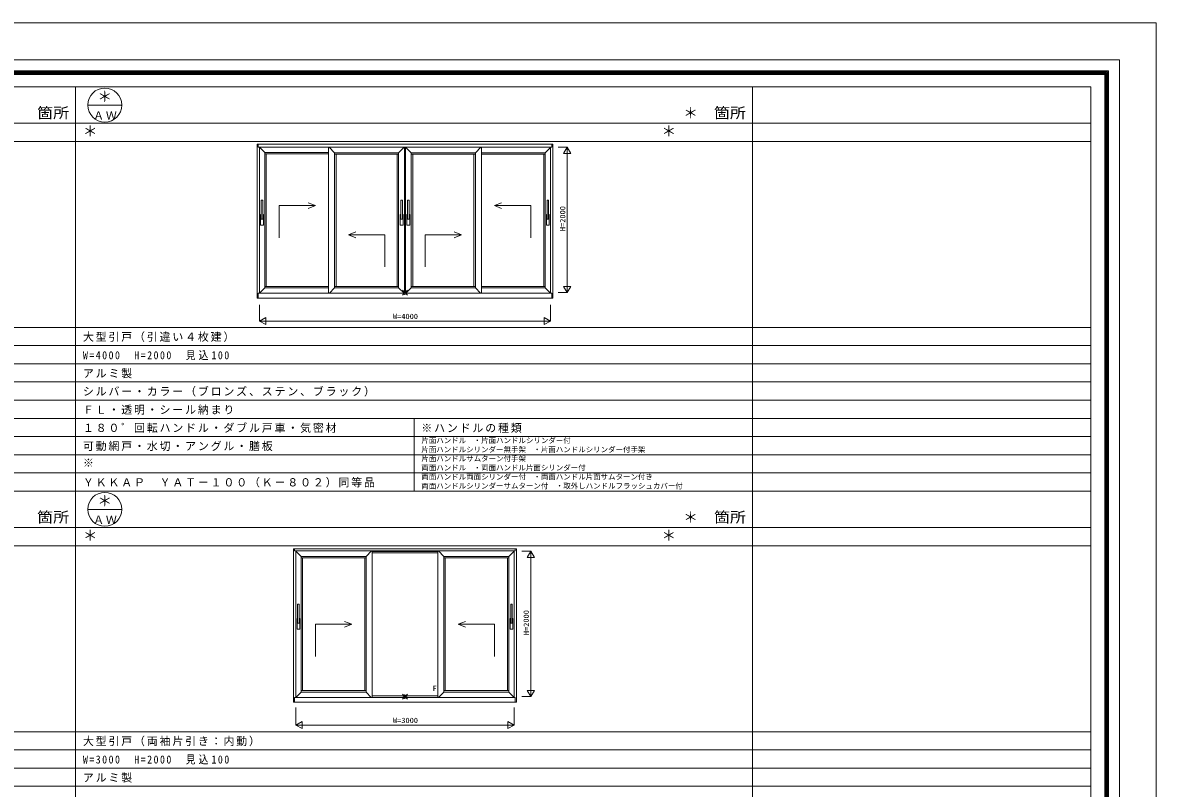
# Model space of a CAD drawing. Units: millimetres, scale not verified. Extents: x -14738 to 14962, y -10419 to 10581.
# Drawn here: x -615 to 14962, y 61 to 10581 of the extents above; entities that cross this region are included whole.
import ezdxf
from ezdxf.enums import TextEntityAlignment as Align

# ---------------------------------------------------------------- set-up
doc = ezdxf.new("R2010")
doc.units = ezdxf.units.MM
doc.header["$LTSCALE"] = 50
doc.layers.add('0-0_0', color=7, linetype='Continuous')
for name, color, linetype, lineweight in [('0-1_USER1', 7, 'Continuous', 9), ('0-2_YKK_ZWAK', 7, 'Continuous', 9), ('0-3_YKK_11', 7, 'Continuous', 9), ('0-4_YKK_12', 2, 'Continuous', 9), ('0-5_YSS_K', 4, 'Continuous', 9)]:
    doc.layers.add(name, color=color, linetype=linetype, lineweight=lineweight)
doc.styles.add('ＭＳ ゴシック', font='')
doc.styles.get('ＭＳ ゴシック').set_extended_font_data('MS Gothic')

msp = doc.modelspace()

# ---------------------------------------------------------------- linework, layer by layer
at = {"layer": '0-1_USER1'}
for p, q in [((-13837.22, 9699.36), (14062.78, 9699.36)), ((112.78, -6965.64), (112.78, 9699.36)), ((9412.78, -6965.64), (9412.78, 9699.36)), ((14062.78, -6965.64), (14062.78, 9699.36)), ((-13837.22, 9199.36), (14062.78, 9199.36)), ((-13837.22, 8949.36), (14062.78, 8949.36)), ((-13837.22, 6394.36), (14062.78, 6394.36)), ((-13837.22, 6144.36), (14062.78, 6144.36)), ((-13837.22, 5894.35), (14062.78, 5894.35)), ((-13837.22, 5644.36), (14062.78, 5644.36)), ((-13837.22, 5394.36), (14062.78, 5394.36)), ((-13837.22, 5144.36), (14062.78, 5144.36)), ((4762.78, 4144.36), (4762.78, 5144.36)), ((-13837.22, 4894.36), (14062.78, 4894.36)), ((-13837.22, 4644.36), (14062.78, 4644.36)), ((-13837.22, 4394.36), (14062.78, 4394.36)), ((-13837.22, 4144.36), (14062.78, 4144.36)), ((287.78, 3894.36), (279.44, 3886.02)), ((287.78, 3894.36), (737.78, 3894.36)), ((737.78, 3894.36), (746.11, 3886.02)), ((-13837.22, 3644.36), (14062.78, 3644.36)), ((-13837.22, 3394.36), (14062.78, 3394.36)), ((-13837.22, 839.36), (14062.78, 839.36)), ((-13837.22, 589.36), (14062.78, 589.36)), ((-13837.22, 339.36), (14062.78, 339.36)), ((-13837.22, 89.36), (14062.78, 89.36))]:
    msp.add_line(p, q, dxfattribs=at)
msp.add_lwpolyline([(287.78, 9449.36), (737.78, 9449.36), (746.11, 9441.02)], dxfattribs=at)
for centre in [(512.78, 9449.36), (512.78, 3894.36)]:
    msp.add_circle(centre, 233.33, dxfattribs=at)
at = {"layer": '0-2_YKK_ZWAK'}
for p, q in [((-14737.26, 10581.42), (14961.74, 10581.42)), ((14961.74, -10417.58), (14961.74, 10581.42)), ((-14227.49, 10068.83), (14453.53, 10068.83)), ((14453.53, -9917.83), (14453.53, 10068.83)), ((-14077.49, 9919.39), (14302.97, 9919.39)), ((-14065.08, 9906.99), (14290.56, 9906.99)), ((-14052.11, 9894.02), (14278.16, 9894.02)), ((-14039.7, 9881.04), (14265.19, 9881.04)), ((-14027.3, 9868.64), (14252.78, 9868.64)), ((14252.78, -9717.64), (14252.78, 9868.64)), ((14265.19, -9730.61), (14265.19, 9881.04)), ((14278.16, -9743.58), (14278.16, 9894.02)), ((14290.56, -9755.99), (14290.56, 9906.99)), ((14302.97, -9768.39), (14302.97, 9919.39))]:
    msp.add_line(p, q, dxfattribs=at)
at = {"layer": '0-3_YKK_11'}
for p, q in [((4673.13, 6907.31), (4602.42, 6836.6)), ((4602.42, 6907.31), (4673.13, 6836.6)), ((4602.42, 1356.06), (4673.13, 1285.35)), ((4673.13, 1356.06), (4602.42, 1285.35))]:
    msp.add_line(p, q, dxfattribs=at)
for centre in [(4637.78, 6871.96), (4637.78, 1320.71)]:
    msp.add_circle(centre, 25, dxfattribs=at)
at = {"layer": '0-4_YKK_12'}
for p, q in [((6742.28, 8871.96), (6867.28, 8871.96)), ((6867.28, 8871.96), (6817.28, 8785.35)), ((6917.28, 8785.35), (6817.28, 8785.35)), ((6867.28, 8871.96), (6867.28, 6871.96)), ((6917.28, 8785.35), (6867.28, 8871.96)), ((6742.28, 6871.96), (6867.28, 6871.96)), ((6817.28, 6958.56), (6867.28, 6871.96)), ((6817.28, 6958.56), (6917.28, 6958.56)), ((6867.28, 6871.96), (6917.28, 6958.56)), ((2637.78, 6702.26), (2637.78, 6481.96)), ((6637.78, 6702.26), (6637.78, 6481.96)), ((2637.78, 6481.96), (6637.78, 6481.96)), ((2724.38, 6531.96), (2724.38, 6431.96)), ((6551.18, 6431.96), (6551.18, 6531.96)), ((6637.78, 6481.96), (6551.18, 6531.96)), ((6551.18, 6431.96), (6637.78, 6481.96)), ((6242.28, 3320.71), (6367.28, 3320.71)), ((6367.28, 3320.71), (6317.28, 3234.1)), ((6367.28, 3320.71), (6367.28, 1320.71)), ((6417.28, 3234.1), (6367.28, 3320.71)), ((6417.28, 3234.1), (6317.28, 3234.1)), ((6317.28, 1407.31), (6417.28, 1407.31)), ((6242.28, 1320.71), (6367.28, 1320.71)), ((3137.78, 1171.01), (3137.78, 930.71)), ((6137.78, 1171.01), (6137.78, 930.71)), ((3224.38, 980.71), (3224.38, 880.71)), ((6051.18, 880.71), (6051.18, 980.71)), ((3137.78, 930.71), (6137.78, 930.71))]:
    msp.add_line(p, q, dxfattribs=at)
for points in [[(2724.38, 6531.96), (2637.78, 6481.96), (2724.38, 6431.96)], [(6317.28, 1407.31), (6367.28, 1320.71), (6417.28, 1407.31)], [(3224.38, 980.71), (3137.78, 930.71), (3224.38, 880.71)], [(6051.18, 880.71), (6137.78, 930.71), (6051.18, 980.71)]]:
    msp.add_lwpolyline(points, dxfattribs=at)
at = {"layer": '0-5_YSS_K'}
for p, q in [((6668.63, 8911.76), (2606.93, 8911.76)), ((2606.93, 8911.76), (2606.93, 6797.26)), ((2621.63, 8871.76), (2621.63, 8911.76)), ((6653.93, 8871.76), (6653.93, 8911.76)), ((6668.63, 8911.76), (6668.63, 6797.26)), ((2621.63, 8871.76), (6653.93, 8871.76)), ((2637.78, 8871.76), (2637.78, 6864.25)), ((2710.98, 8798.76), (2637.78, 8871.76)), ((2710.98, 6937.25), (2710.98, 8798.76)), ((2710.98, 8798.76), (3587.78, 8798.76)), ((2710.98, 8778.76), (3587.78, 8778.76)), ((2730.98, 8778.76), (2730.98, 6957.25)), ((3587.78, 8871.76), (3587.78, 6864.25)), ((3670.48, 8794.76), (3596.78, 8871.76)), ((3670.48, 6937.25), (3670.48, 8794.76)), ((4551.08, 8794.76), (3670.48, 8794.76)), ((3670.48, 8774.76), (4551.08, 8774.76)), ((3690.48, 8774.76), (3690.48, 6957.25)), ((4531.08, 8774.76), (4531.08, 6957.25)), ((4551.08, 8794.76), (4628.78, 8871.76)), ((4551.08, 8794.76), (4551.08, 6937.25)), ((4630.78, 6864.25), (4630.78, 8871.76)), ((4644.78, 6864.25), (4644.78, 8871.76)), ((4724.48, 8794.76), (4646.78, 8871.76)), ((4724.48, 8794.76), (4724.48, 6937.25)), ((4724.48, 8794.76), (5605.08, 8794.76)), ((5605.08, 8774.76), (4724.48, 8774.76)), ((4744.48, 8774.76), (4744.48, 6957.25)), ((5585.08, 8774.76), (5585.08, 6957.25)), ((5605.08, 8794.76), (5678.78, 8871.76)), ((5605.08, 6937.25), (5605.08, 8794.76)), ((5687.78, 8871.76), (5687.78, 6864.25)), ((5687.78, 8794.76), (6564.58, 8794.76)), ((5687.78, 8774.76), (6564.58, 8774.76)), ((6544.58, 8774.76), (6544.58, 6957.25)), ((6564.58, 8794.76), (6637.78, 8867.76)), ((6564.58, 8794.76), (6564.58, 6937.25)), ((6637.78, 8871.76), (6637.78, 6864.25)), ((2685.38, 8141.95), (2663.38, 8141.95)), ((2663.38, 8141.95), (2663.38, 7881.95)), ((2685.38, 8141.95), (2685.38, 7881.95)), ((3409.38, 8068.01), (3309.38, 8108.01)), ((4601.93, 8141.95), (4579.93, 8141.95)), ((4579.93, 8141.95), (4579.93, 7881.95)), ((4601.93, 8141.95), (4601.93, 7881.95)), ((4673.63, 8141.95), (4695.63, 8141.95)), ((4673.63, 8141.95), (4673.63, 7881.95)), ((4695.63, 8141.95), (4695.63, 7881.95)), ((5866.18, 8068.01), (5966.18, 8108.01)), ((6590.18, 8141.95), (6590.18, 7881.95)), ((6590.18, 8141.95), (6612.18, 8141.95)), ((6612.18, 8141.95), (6612.18, 7881.95)), ((2654.38, 7946.96), (2654.38, 7796.96)), ((2654.38, 7946.96), (2663.38, 7946.96)), ((2685.38, 7946.96), (2694.38, 7946.96)), ((2694.38, 7946.96), (2694.38, 7796.96)), ((3409.38, 8068.01), (3309.38, 8028.01)), ((4570.93, 7946.96), (4570.93, 7796.96)), ((4570.93, 7946.96), (4579.93, 7946.96)), ((4601.93, 7946.96), (4610.93, 7946.96)), ((4610.93, 7946.96), (4610.93, 7796.96)), ((4664.63, 7946.96), (4664.63, 7796.96)), ((4673.63, 7946.96), (4664.63, 7946.96)), ((4704.63, 7946.96), (4695.63, 7946.96)), ((4704.63, 7946.96), (4704.63, 7796.96)), ((5866.18, 8068.01), (5966.18, 8028.01)), ((5866.18, 8068.01), (6366.18, 8068.01)), ((6366.18, 8068.01), (6366.18, 7627.06)), ((6581.18, 7946.96), (6581.18, 7796.96)), ((6590.18, 7946.96), (6581.18, 7946.96)), ((6621.18, 7946.96), (6612.18, 7946.96)), ((6621.18, 7946.96), (6621.18, 7796.96)), ((2654.38, 7796.96), (2694.38, 7796.96)), ((2663.38, 7881.95), (2685.38, 7881.95)), ((4570.93, 7796.96), (4610.93, 7796.96)), ((4579.93, 7881.95), (4601.93, 7881.95)), ((4704.63, 7796.96), (4664.63, 7796.96)), ((4695.63, 7881.95), (4673.63, 7881.95)), ((6621.18, 7796.96), (6581.18, 7796.96)), ((6612.18, 7881.95), (6590.18, 7881.95)), ((3860.78, 7666.01), (3960.78, 7706.01)), ((3860.78, 7666.01), (4360.78, 7666.01)), ((3860.78, 7666.01), (3960.78, 7626.01)), ((4360.78, 7666.01), (4360.78, 7225.06)), ((4914.78, 7666.01), (4914.78, 7225.06)), ((5414.78, 7666.01), (4914.78, 7666.01)), ((5414.78, 7666.01), (5314.78, 7706.01)), ((5414.78, 7666.01), (5314.78, 7626.01)), ((6653.93, 6864.25), (2621.63, 6864.25)), ((2621.63, 6797.26), (2621.63, 6864.25)), ((2710.98, 6937.25), (2637.78, 6864.25)), ((2710.98, 6957.25), (3587.78, 6957.25)), ((3587.78, 6937.25), (2710.98, 6937.25)), ((3670.48, 6937.25), (3600.78, 6864.25)), ((3670.48, 6957.25), (4551.08, 6957.25)), ((4551.08, 6937.25), (3670.48, 6937.25)), ((4624.78, 6864.25), (4551.08, 6937.25)), ((4650.78, 6864.25), (4724.48, 6937.25)), ((5605.08, 6957.25), (4724.48, 6957.25)), ((4724.48, 6937.25), (5605.08, 6937.25)), ((5605.08, 6937.25), (5674.78, 6864.25)), ((5687.78, 6957.25), (6564.58, 6957.25)), ((5687.78, 6937.25), (6564.58, 6937.25)), ((6564.58, 6937.25), (6637.78, 6864.25)), ((6653.93, 6797.26), (6653.93, 6864.25)), ((6668.63, 6797.26), (2606.93, 6797.26)), ((6168.63, 3353.01), (3106.93, 3353.01)), ((3106.93, 3353.01), (3106.93, 1246.01)), ((3121.63, 3324.06), (3121.63, 3353.01)), ((3121.63, 3324.06), (6153.93, 3324.06)), ((3137.78, 1310.36), (3137.78, 3324.06)), ((3210.98, 3247.06), (3137.78, 3320.06)), ((4105.08, 3247.06), (4178.78, 3324.06)), ((4187.78, 3324.06), (4187.78, 1310.36)), ((5087.78, 3317.06), (4187.78, 3317.06)), ((5087.78, 3297.06), (4187.78, 3297.06)), ((5087.78, 3324.06), (5087.78, 1310.36)), ((5170.48, 3247.06), (5096.78, 3324.06)), ((6064.58, 3247.06), (6137.78, 3320.06)), ((6137.78, 1310.36), (6137.78, 3324.06)), ((6153.93, 3324.06), (6153.93, 3353.01)), ((6168.63, 3353.01), (6168.63, 1246.01)), ((3210.98, 3247.06), (3210.98, 1383.36)), ((3210.98, 3247.06), (4105.08, 3247.06)), ((4105.08, 3227.06), (3210.98, 3227.06)), ((3230.98, 3227.06), (3230.98, 1403.36)), ((4085.08, 3227.06), (4085.08, 1403.36)), ((4105.08, 1383.36), (4105.08, 3247.06)), ((5170.48, 1383.36), (5170.48, 3247.06)), ((6064.58, 3247.06), (5170.48, 3247.06)), ((5170.48, 3227.06), (6064.58, 3227.06)), ((5190.48, 3227.06), (5190.48, 1403.36)), ((6044.58, 3227.06), (6044.58, 1403.36)), ((6064.58, 3247.06), (6064.58, 1383.36)), ((3163.38, 2590.7), (3163.38, 2330.7)), ((3163.38, 2590.7), (3185.38, 2590.7)), ((3185.38, 2590.7), (3185.38, 2330.7)), ((6090.18, 2590.7), (6090.18, 2330.7)), ((6112.18, 2590.7), (6090.18, 2590.7)), ((6112.18, 2590.7), (6112.18, 2330.7)), ((3163.38, 2395.71), (3154.38, 2395.71)), ((3154.38, 2395.71), (3154.38, 2245.71)), ((3194.38, 2395.71), (3185.38, 2395.71)), ((3194.38, 2395.71), (3194.38, 2245.71)), ((3908.03, 2315.21), (3808.03, 2355.21)), ((5367.53, 2315.21), (5467.53, 2355.21)), ((6081.18, 2395.71), (6090.18, 2395.71)), ((6081.18, 2395.71), (6081.18, 2245.71)), ((6112.18, 2395.71), (6121.18, 2395.71)), ((6121.18, 2395.71), (6121.18, 2245.71)), ((3194.38, 2245.71), (3154.38, 2245.71)), ((3185.38, 2330.7), (3163.38, 2330.7)), ((3908.03, 2315.21), (3408.03, 2315.21)), ((3408.03, 2315.21), (3408.03, 1874.26)), ((3908.03, 2315.21), (3808.03, 2275.21)), ((5367.53, 2315.21), (5867.53, 2315.21)), ((5367.53, 2315.21), (5467.53, 2275.21)), ((5867.53, 2315.21), (5867.53, 1874.26)), ((6081.18, 2245.71), (6121.18, 2245.71)), ((6090.18, 2330.7), (6112.18, 2330.7)), ((4105.08, 1403.36), (3210.98, 1403.36)), ((5170.48, 1403.36), (6064.58, 1403.36)), ((6153.93, 1310.36), (3121.63, 1310.36)), ((3121.63, 1246.01), (3121.63, 1310.36)), ((3137.78, 1310.36), (3210.98, 1383.36)), ((3210.98, 1383.36), (4105.08, 1383.36)), ((4105.08, 1383.36), (4174.78, 1310.36)), ((5087.78, 1330.36), (4187.78, 1330.36)), ((5170.48, 1383.36), (5100.78, 1310.36)), ((6064.58, 1383.36), (5170.48, 1383.36)), ((6137.78, 1310.36), (6064.58, 1383.36)), ((6153.93, 1246.01), (6153.93, 1310.36)), ((6168.63, 1246.01), (3108.28, 1246.01))]:
    msp.add_line(p, q, dxfattribs=at)
msp.add_lwpolyline([(3409.38, 8068.01), (2909.38, 8068.01), (2909.38, 7627.06)], dxfattribs=at)

# ---------------------------------------------------------------- texts
at = {"layer": '0-0_0', "style": 'ＭＳ ゴシック'}
for s, height, p in [('＊', 146.6, (412.78, 9449.36)), ('＊', 146.6, (8462.78, 9224.36)), ('＊', 146.6, (212.78, 8974.36)), ('＊', 146.6, (8162.78, 8974.36)), ('※', 110, (212.78, 4444.36)), ('＊', 146.6, (412.78, 3894.36)), ('＊', 146.6, (8462.78, 3669.36)), ('＊', 146.6, (212.78, 3419.36)), ('＊', 146.6, (8162.78, 3419.36))]:
    msp.add_text(s, height=height, dxfattribs=at).set_placement(p, align=Align.BOTTOM_LEFT)
at = {"layer": '0-0_0', "color": 4, "style": 'ＭＳ ゴシック'}
for s, p in [('片面ハンドル\u3000・片面ハンドルシリンダー付', (4862.78, 4781.86)), ('片面ハンドルシリンダー無手架\u3000・片面ハンドルシリンダー付手架', (4862.78, 4656.86)), ('片面ハンドルサムターン付手架', (4862.78, 4531.86)), ('両面ハンドル\u3000・両面ハンドル片面シリンダー付', (4862.78, 4406.86)), ('両面ハンドル両面シリンダー付\u3000・両面ハンドル片面サムターン付き', (4862.78, 4281.86)), ('両面ハンドルシリンダーサムターン付\u3000・取外しハンドルフラッシュカバー付', (4862.78, 4156.86))]:
    msp.add_text(s, height=73.31, dxfattribs=at).set_placement(p, align=Align.BOTTOM_LEFT)
at = {"layer": '0-0_0', "char_height": 110, "attachment_point": 7, "style": 'ＭＳ ゴシック'}
for s, insert in [('\\T1.17;大型引戸（引違い４枚建）', (212.78, 6194.36)), ('\\T1.31;\\W0.9;W=4000\u3000H=2000\u3000見込100', (212.78, 5944.36)), ('\\T1.17;アルミ製', (212.78, 5694.36)), ('\\T1.17;シルバー・カラー（ブロンズ、ステン、ブラック）', (212.78, 5444.36)), ('\\T1.17;ＦＬ・透明・シール納まり', (212.78, 5194.36)), ('\\T1.17;１８０゜回転ハンドル・ダブル戸車・気密材', (212.78, 4944.36)), ('\\T1.17;※ハンドルの種類', (4862.78, 4944.36)), ('\\T1.17;可動網戸・水切・アングル・膳板', (212.78, 4694.36)), ('\\T1.17;ＹＫＫＡＰ\u3000ＹＡＴ－１００（Ｋ－８０２）同等品', (212.78, 4194.36)), ('\\T1.17;大型引戸（両袖片引き：内動）', (212.78, 639.36)), ('\\T1.31;\\W0.9;W=3000\u3000H=2000\u3000見込100', (212.78, 389.36)), ('\\T1.17;アルミ製', (212.78, 139.36))]:
    msp.add_mtext(s, dxfattribs=dict(at, insert=insert))
at = {"layer": '0-1_USER1', "style": 'ＭＳ ゴシック', "width": 1.1}
for p in [(-417.22, 9224.36), (8882.78, 9224.36), (-417.22, 3669.36), (8882.78, 3669.36)]:
    msp.add_text('箇所', height=146.6, dxfattribs=at).set_placement(p, align=Align.BOTTOM_LEFT)
at = {"layer": '0-1_USER1', "char_height": 110, "attachment_point": 7, "style": 'ＭＳ ゴシック'}
for insert in [(352.78, 9249.36), (352.78, 3694.36)]:
    msp.add_mtext('\\T1.17;ＡＷ', dxfattribs=dict(at, insert=insert))
at = {"layer": '0-4_YKK_12', "color": 4, "style": 'ＭＳ ゴシック'}
for p in [(6862.28, 7717.1), (6362.28, 2165.86)]:
    msp.add_text('H=2000', height=73.31, rotation=90, dxfattribs=at).set_placement(p, align=Align.BOTTOM_LEFT)
for s, p in [('W=4000', (4472.78, 6486.96)), ('W=3000', (4472.78, 935.71))]:
    msp.add_text(s, height=73.31, dxfattribs=at).set_placement(p, align=Align.BOTTOM_LEFT)
at = {"layer": '0-5_YSS_K', "style": 'ＭＳ ゴシック'}
msp.add_text('F', height=73.31, dxfattribs=at).set_placement((5017.07, 1375.65), align=Align.BOTTOM_LEFT)

doc.saveas('drawing.dxf')
